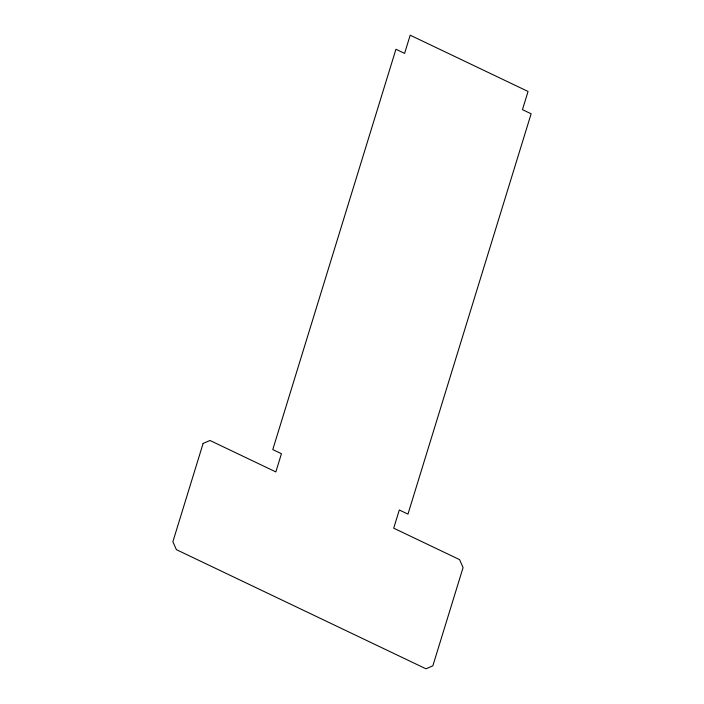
<?xml version="1.0" encoding="UTF-8"?>
<svg xmlns="http://www.w3.org/2000/svg" width="704" height="704" viewBox="0 0 704 704"><rect width="100%" height="100%" fill="white"/><g stroke="black" fill="none" stroke-linecap="round" stroke-linejoin="round"><path stroke-width="1.06" d="M203.104 443.458L172.876 541.719L176.396 549.657L425.973 668.8L432.854 665.826L463.082 567.565L459.562 559.618L393.703 528.185L399.3 509.986L407.968 514.122L531.124 113.793L522.456 109.657L528.053 91.458L410.194 35.2L404.598 53.398L395.938 49.262L272.774 449.583L281.442 453.719L275.845 471.918L209.986 440.484L203.104 443.458"/></g></svg>
